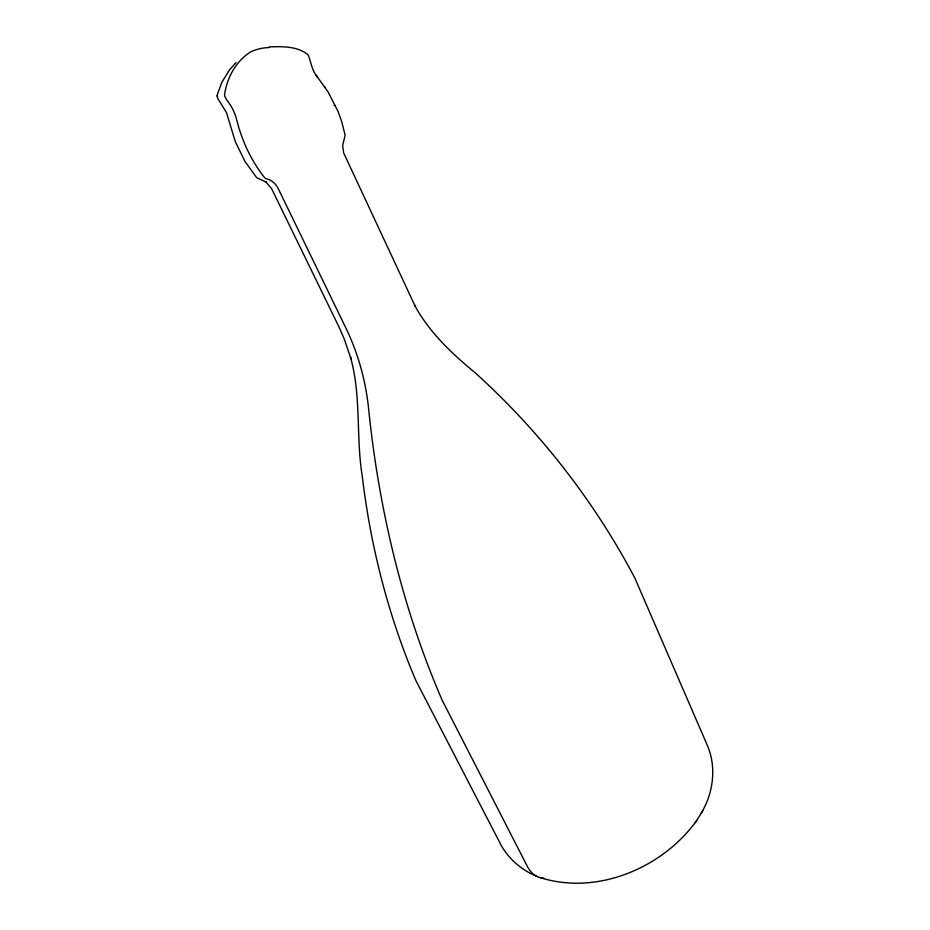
<?xml version="1.0" encoding="UTF-8"?>
<svg xmlns="http://www.w3.org/2000/svg" width="930" height="930" viewBox="0 0 930 930"><rect width="100%" height="100%" fill="white"/><g stroke="black" fill="none" stroke-linecap="round" stroke-linejoin="round"><path stroke-width="1.4" d="M537.459 876.63C520.974 870.003 506.804 857.553 499.166 841.418L415.815 680.423C388.182 615.404 370.617 546.247 362.247 476.137C355.876 436.775 361.456 395.982 350.505 357.329L350.936 358.736L344.437 339.438L338.962 326.895L271.63 188.697L265.794 181.815L266.584 182.315L256.645 177.653L244.892 161.25L235.383 141.872L226.467 112.565L217.492 98.022L217.364 94.488L221.875 82.247L229.396 70.052L235.999 62.612M217.143 96.371L217.202 95.337M701.452 812.832C713.508 792.546 716.786 766.553 707.044 744.674L634.865 578.088C594.177 500.979 539.795 431.218 475.137 372.744C451.689 353.423 429.009 332.103 414.501 305.005L415.129 306.168L343.693 152.973L342.635 145.499L345.135 135.303L341.636 121.423L337.974 111.298L328.127 92.012L316.165 75.307L317.56 77.26L317.188 76.748M540.656 877.769C597.513 895.602 662.962 867.783 696.791 820.341M695.384 822.643L703.034 810.251M269.165 46.907C281.964 46.372 298.216 46.105 308.202 55.056C311.073 61.926 311.666 69.785 316.537 75.807M334.044 105.381L335.346 105.66M324.733 86.85L325.163 87.432M269.142 47.535A72.889 58.811 72.3 0 0 251.065 51.662A72.714 58.497 72.4 0 0 225.304 90.384L224.676 93.756A4.848 3.953 69.1 0 0 224.734 95.941L224.804 96.162A13.718 11.148 69.3 0 0 227.35 100.766A42.92 35.689 68.8 0 1 236.778 120.086A124.016 97.29 73.8 0 0 262.086 174.41L264.271 177.258A4.883 4.022 74.1 0 0 266.178 178.711L266.619 178.839A18.391 15.275 75.1 0 1 278.337 188.825L346.239 328.732A226.037 203.507 -88.4 0 1 368.64 409.014A693.734 422.604 89.5 0 0 442.262 700.395L527.333 866.376A37.212 25.831 -73.8 0 0 544.027 878.28"/></g></svg>
